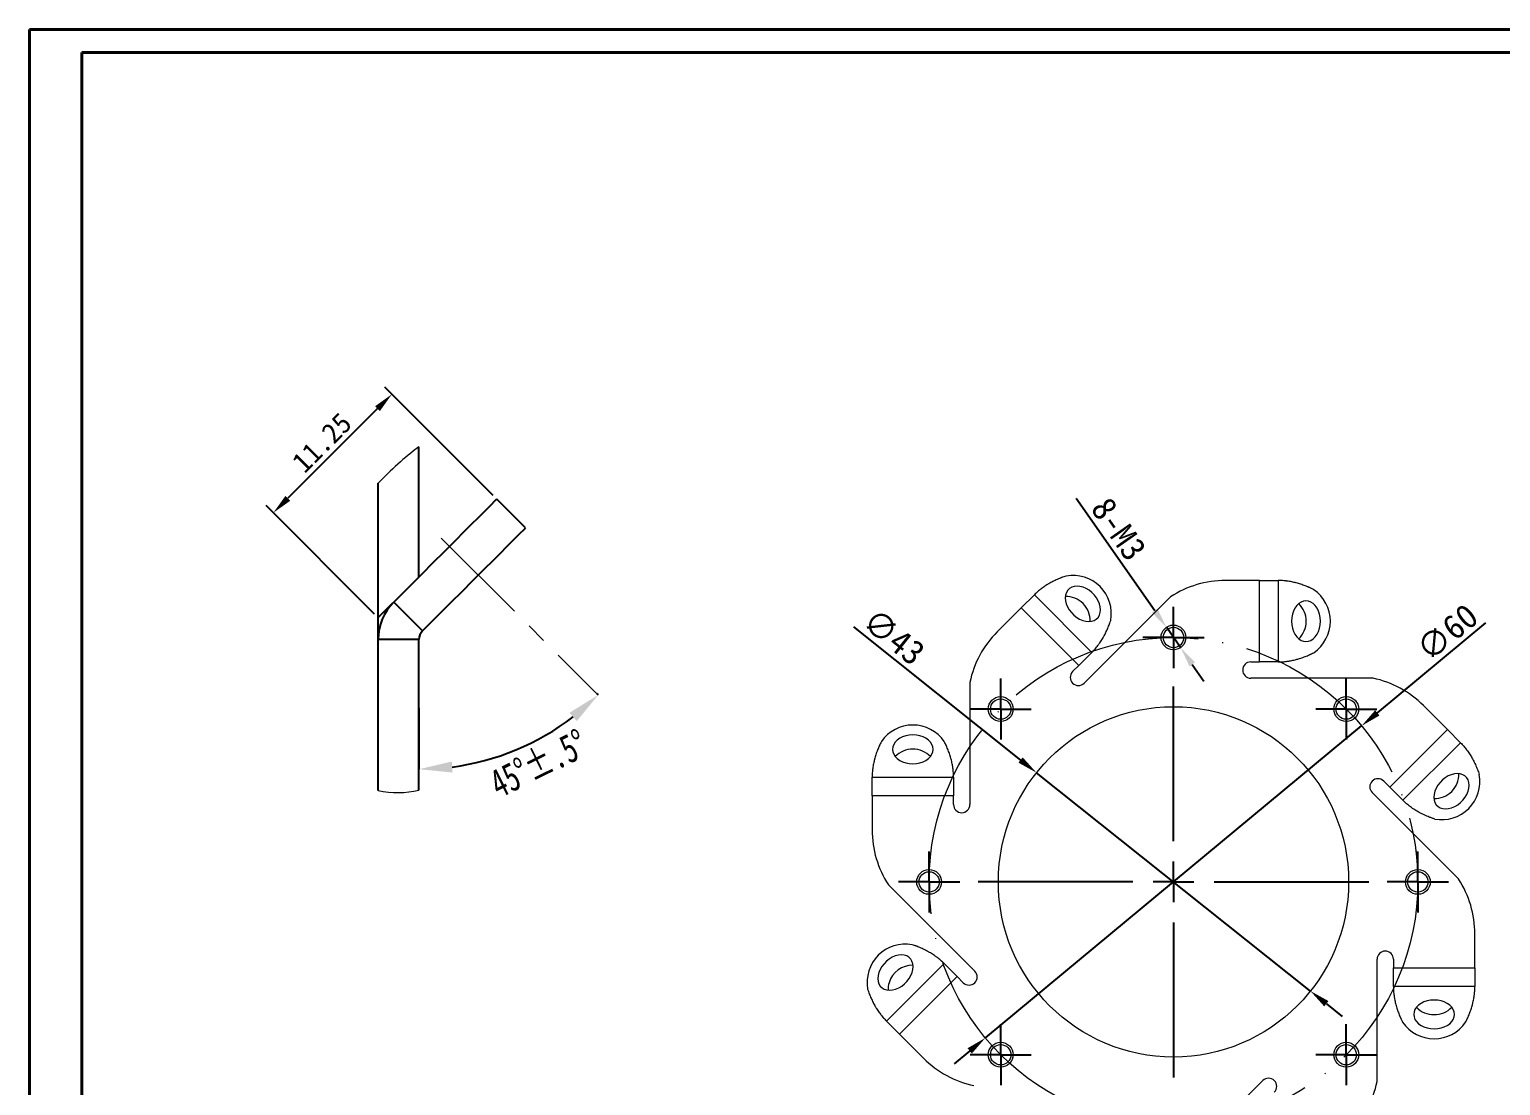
# Model space of a CAD drawing. Header units: millimetres. Extents: x 33 to 1129, y -1950 to 193.
# Drawn here: x 815.8 to 996.4, y -1685 to -1555.4 of the extents above; entities that cross this region are included whole.
import ezdxf

# ---------------------------------------------------------------- set-up
doc = ezdxf.new("R2010")
doc.units = ezdxf.units.MM
doc.linetypes.add('ACAD_ISO04W100', pattern=[30, 24, -3, 0, -3])
doc.linetypes.add('CENTERX2', pattern=[20.32, 12.7, -2.54, 2.54, -2.54])
doc.layers.add('10', color=7, linetype='Continuous')
doc.layers.add('9', color=7, linetype='Continuous')
doc.layers.add('中心线', color=6, linetype='ACAD_ISO04W100', lineweight=0)
doc.layers.add('尺寸线', color=100, linetype='Continuous', lineweight=5)
doc.styles.add('SLDTEXTSTYLE4', font='TXT', dxfattribs={"width": 0.7})
doc.dimstyles.new('Annotative', dxfattribs={"dimscale": 0, "dimtxt": 2.5, "dimasz": 2.5, "dimexe": 1.25, "dimexo": 0.625, "dimtad": 1, "dimtxsty": 'Standard', "dimcen": 2.5, "dimadec": 0, "dimazin": 0, "dimtfac": 1, "dimtmove": 0, "dimatfit": 3, "dimfxl": 1, "dimarcsym": 0})
doc.dimstyles.new('ISO-25', dxfattribs={"dimtxt": 2.5, "dimasz": 2.5, "dimexe": 1.25, "dimexo": 0.625, "dimtad": 1, "dimtxsty": 'Standard', "dimcen": 2.5, "dimadec": 0, "dimazin": 0, "dimtfac": 1, "dimtmove": 0, "dimatfit": 3, "dimfxl": 1, "dimarcsym": 0})
doc.dimstyles.new('SLDDIMSTYLE5', dxfattribs={"dimtxt": 3.5, "dimasz": 4.08, "dimexe": 0, "dimexo": 0.0625, "dimgap": 0.875, "dimtad": 2, "dimdec": 4, "dimlfac": 0.5, "dimzin": 12, "dimdsep": 46, "dimtxsty": 'SLDTEXTSTYLE4', "dimsah": 1, "dimcen": 0.09, "dimazin": 3, "dimtol": 1, "dimtp": 0.5, "dimtm": 0.5, "dimtfac": 1, "dimtofl": 0, "dimtmove": 0, "dimatfit": 3, "dimfxl": 1, "dimfrac": 2, "dimtolj": 1, "dimtzin": 0, "dimarcsym": 0})

# ---------------------------------------------------------------- blocks, each defined once
blk = doc.blocks.new('*D45')
at = {"layer": '10', "color": 0, "lineweight": -2, "transparency": 16777216}
for p, q in [((885.37, -1636.87), (885.6, -1637.1)), ((863.6, -1638.67), (863.6, -1646.21))]:
    blk.add_line(p, q, dxfattribs=at)
blk.add_arc((863.6, -1615.1), 31.11, 277.5194, 307.4806, dxfattribs=at)
at = {"layer": '10', "color": 0, "transparency": 16777216}
for points in [[(882.08, -1639.28), (882.98, -1640.3), (885.6, -1637.1)], [(867.72, -1646.62), (867.63, -1645.27), (863.6, -1646.21)]]:
    blk.add_solid(points, dxfattribs=at)
at = {"layer": 'Defpoints', "color": 0, "transparency": 16777216}
for p in [(866.33, -1617.83), (863.6, -1630.28), (885.32, -1636.82), (863.6, -1638.6), (871.65, -1645.15)]:
    blk.add_point(p, dxfattribs=at)
at = {"layer": '10', "color": 0, "transparency": 16777216, "insert": (871.9, -1646.68), "char_height": 3.5, "attachment_point": 1, "rotation": 26.2642, "style": 'SLDTEXTSTYLE4'}
blk.add_mtext('\\A1;45°±.5°', dxfattribs=at)
blk = doc.blocks.new('SW_CENTERMARKSYMBOL_0')
at = {"layer": '10', "color": 0}
for p, q in [((0, 12.5), (0, 18.75)), ((0, 0), (0, 12.5)), ((-12.5, 0), (-18.75, 0)), ((0, 0), (-12.5, 0)), ((0, 0), (0, -12.5)), ((0, 0), (12.5, 0)), ((12.5, 0), (18.75, 0)), ((0, -12.5), (0, -18.75))]:
    blk.add_line(p, q, dxfattribs=at)
blk = doc.blocks.new('SW_CENTERMARKSYMBOL_1')
at = {"layer": '10', "color": 0}
for p, q in [((0, 12.5), (0, 18.75)), ((0, 0), (0, 12.5)), ((-12.5, 0), (-18.75, 0)), ((0, 0), (-12.5, 0)), ((0, 0), (0, -12.5)), ((0, 0), (12.5, 0)), ((12.5, 0), (18.75, 0)), ((0, -12.5), (0, -18.75))]:
    blk.add_line(p, q, dxfattribs=at)
blk = doc.blocks.new('SW_CENTERMARKSYMBOL_2')
at = {"layer": '10', "color": 0}
for p, q in [((0, 12.5), (0, 18.75)), ((0, 0), (0, 12.5)), ((-12.5, 0), (-18.75, 0)), ((0, 0), (-12.5, 0)), ((0, 0), (0, -12.5)), ((0, 0), (12.5, 0)), ((12.5, 0), (18.75, 0)), ((0, -12.5), (0, -18.75))]:
    blk.add_line(p, q, dxfattribs=at)
blk = doc.blocks.new('SW_CENTERMARKSYMBOL_3')
at = {"layer": '10', "color": 0}
for p, q in [((0, 12.5), (0, 18.75)), ((0, 0), (0, 12.5)), ((-12.5, 0), (-18.75, 0)), ((0, 0), (-12.5, 0)), ((0, 0), (0, -12.5)), ((0, 0), (12.5, 0)), ((12.5, 0), (18.75, 0)), ((0, -12.5), (0, -18.75))]:
    blk.add_line(p, q, dxfattribs=at)
blk = doc.blocks.new('SW_CENTERMARKSYMBOL_5')
at = {"layer": '10', "color": 0}
for p, q in [((0, 12.5), (0, 18.75)), ((0, 0), (0, 12.5)), ((-12.5, 0), (-18.75, 0)), ((0, 0), (-12.5, 0)), ((0, 0), (0, -12.5)), ((0, 0), (12.5, 0)), ((12.5, 0), (18.75, 0)), ((0, -12.5), (0, -18.75))]:
    blk.add_line(p, q, dxfattribs=at)
blk = doc.blocks.new('SW_CENTERMARKSYMBOL_6')
at = {"layer": '10', "color": 0}
for p, q in [((0, 12.5), (0, 18.75)), ((0, 0), (0, 12.5)), ((-12.5, 0), (-18.75, 0)), ((0, 0), (-12.5, 0)), ((0, 0), (0, -12.5)), ((0, 0), (12.5, 0)), ((12.5, 0), (18.75, 0)), ((0, -12.5), (0, -18.75))]:
    blk.add_line(p, q, dxfattribs=at)
blk = doc.blocks.new('SW_CENTERMARKSYMBOL_7')
at = {"layer": '10', "color": 0}
for p, q in [((0, 12.5), (0, 18.75)), ((0, 0), (0, 12.5)), ((-12.5, 0), (-18.75, 0)), ((0, 0), (-12.5, 0)), ((0, 0), (0, -12.5)), ((0, 0), (12.5, 0)), ((12.5, 0), (18.75, 0)), ((0, -12.5), (0, -18.75))]:
    blk.add_line(p, q, dxfattribs=at)
blk = doc.blocks.new('SW_CENTERMARKSYMBOL_8')
at = {"layer": '10', "color": 0}
for p, q in [((0, 25), (0, 120)), ((0, 0), (0, 12.5)), ((-25, 0), (-120, 0)), ((0, 0), (-12.5, 0)), ((0, 0), (0, -12.5)), ((0, 0), (12.5, 0)), ((25, 0), (120, 0)), ((0, -25), (0, -120))]:
    blk.add_line(p, q, dxfattribs=at)
blk = doc.blocks.new('*D57')
at = {"layer": 'Defpoints', "color": 0, "transparency": 16777216}
for p in [(939.42, -1646.64), (973.05, -1673.44)]:
    blk.add_point(p, dxfattribs=at)
at = {"layer": '尺寸线', "color": 0, "lineweight": -2, "transparency": 16777216}
for p, q in [((916.96, -1628.74), (937.46, -1645.08)), ((973.05, -1673.44), (939.42, -1646.64)), ((975, -1675), (976.96, -1676.56))]:
    blk.add_line(p, q, dxfattribs=at)
at = {"layer": '尺寸线', "color": 0, "transparency": 16777216}
for points in [[(937.72, -1644.76), (937.2, -1645.41), (939.42, -1646.64)], [(975.26, -1674.67), (974.74, -1675.32), (973.05, -1673.44)]]:
    blk.add_solid(points, dxfattribs=at)
at = {"layer": '尺寸线', "color": 0, "transparency": 16777216, "insert": (921.9, -1629.96), "char_height": 3, "attachment_point": 5, "rotation": 321.4485}
blk.add_mtext('∅43', dxfattribs=at)
blk = doc.blocks.new('*D58')
at = {"layer": 'Defpoints', "color": 0, "transparency": 16777216}
for p in [(955.36, -1628.79), (957.11, -1631.29)]:
    blk.add_point(p, dxfattribs=at)
at = {"layer": '尺寸线', "color": 0, "lineweight": -2, "transparency": 16777216}
for p, q in [((944.27, -1612.93), (953.93, -1626.74)), ((957.11, -1631.29), (955.36, -1628.79)), ((958.54, -1633.34), (959.97, -1635.39))]:
    blk.add_line(p, q, dxfattribs=at)
at = {"layer": '尺寸线', "color": 0, "transparency": 16777216}
for points in [[(954.27, -1626.5), (953.59, -1626.98), (955.36, -1628.79)], [(958.88, -1633.1), (958.2, -1633.58), (957.11, -1631.29)]]:
    blk.add_solid(points, dxfattribs=at)
at = {"layer": '尺寸线', "color": 0, "transparency": 16777216, "insert": (949.52, -1616.73), "char_height": 3, "attachment_point": 5, "rotation": 304.9545}
blk.add_mtext('8-M3', dxfattribs=at)
blk = doc.blocks.new('*D60')
at = {"layer": 'Defpoints', "color": 0, "transparency": 16777216}
for p in [(979.33, -1640.89), (933.14, -1679.19)]:
    blk.add_point(p, dxfattribs=at)
at = {"layer": '尺寸线', "color": 0, "lineweight": -2, "transparency": 16777216}
for p, q in [((994.56, -1628.26), (981.25, -1639.3)), ((933.14, -1679.19), (979.33, -1640.89)), ((931.21, -1680.79), (929.29, -1682.38))]:
    blk.add_line(p, q, dxfattribs=at)
at = {"layer": '尺寸线', "color": 0, "transparency": 16777216}
for points in [[(980.99, -1638.98), (981.52, -1639.62), (979.33, -1640.89)], [(930.95, -1680.46), (931.48, -1681.11), (933.14, -1679.19)]]:
    blk.add_solid(points, dxfattribs=at)
at = {"layer": '尺寸线', "color": 0, "transparency": 16777216, "insert": (989.84, -1629.42), "char_height": 3, "attachment_point": 5, "rotation": 39.6627}
blk.add_mtext('∅60', dxfattribs=at)
blk = doc.blocks.new('*D69')
at = {"color": 0, "lineweight": -2, "transparency": 16777216}
for p, q in [((872.71, -1612.61), (859.4, -1599.3)), ((858.51, -1601.95), (847.5, -1612.96)), ((858.16, -1627.16), (844.85, -1613.85))]:
    blk.add_line(p, q, dxfattribs=at)
at = {"color": 0, "transparency": 16777216}
for points in [[(858.22, -1601.65), (858.81, -1602.24), (860.28, -1600.18)], [(847.2, -1612.67), (847.79, -1613.26), (845.73, -1614.73)]]:
    blk.add_solid(points, dxfattribs=at)
at = {"layer": 'Defpoints', "color": 0, "transparency": 16777216}
for p in [(873.15, -1613.05), (845.73, -1614.73), (858.6, -1627.6)]:
    blk.add_point(p, dxfattribs=at)
at = {"color": 0, "transparency": 16777216, "insert": (851.68, -1606.13), "char_height": 2.5, "attachment_point": 5, "rotation": 45}
blk.add_mtext('11.25', dxfattribs=at)

msp = doc.modelspace()

# ---------------------------------------------------------------- linework, layer by layer
at = {"color": 7, "linetype": 'Continuous', "lineweight": 25}
for p, q in [((863.6024, -1622.60362), (863.6024, -1606.62491)), ((858.6024, -1624.39956), (858.6024, -1611.11407)), ((876.68749, -1616.5896), (873.15196, -1613.05407)), ((866.67711, -1619.52891), (867.98793, -1618.21809)), ((867.98793, -1618.21809), (869.2836, -1616.92242)), ((865.35958, -1620.84644), (866.67711, -1619.52891)), ((864.03197, -1622.17405), (865.35958, -1620.84644)), ((862.26566, -1623.94036), (864.03197, -1622.17405)), ((858.6024, -1627.60362), (862.26566, -1623.94036)), ((858.6024, -1625.4618), (858.6024, -1624.39956)), ((858.6024, -1630.28491), (858.6024, -1625.4618)), ((864.03389, -1629.2432), (860.49836, -1625.70766)), ((863.6024, -1630.28491), (858.6024, -1630.28491)), ((858.6024, -1638.60362), (858.6024, -1630.28491)), ((863.6024, -1638.60362), (863.6024, -1630.28491)), ((858.6024, -1648.83969), (858.6024, -1638.60362)), ((863.6024, -1648.77094), (863.6024, -1638.60362))]:
    msp.add_line(p, q, dxfattribs=at)
at = {"color": 7, "linetype": 'Continuous', "lineweight": 15}
for p, q in [((966.78549, -1623.0419), (962.62613, -1623.0419)), ((966.78549, -1633.0419), (966.78549, -1623.0419)), ((966.78549, -1623.0419), (969.07411, -1623.0419)), ((969.07411, -1623.0419), (969.07411, -1633.0419)), ((937.53186, -1626.4174), (939.15016, -1624.7991)), ((939.15016, -1624.7991), (946.22123, -1631.87016)), ((955.8761, -1625.04372), (945.2695, -1635.65032)), ((937.53186, -1626.4174), (934.59076, -1629.35851)), ((944.60293, -1633.48846), (937.53186, -1626.4174)), ((946.22123, -1631.87016), (944.60293, -1633.48846)), ((943.85529, -1634.23611), (944.60293, -1633.48846)), ((965.72816, -1633.0419), (966.78549, -1633.0419)), ((969.07411, -1633.0419), (966.78549, -1633.0419)), ((931.23327, -1635.547), (931.23327, -1650.547)), ((980.72816, -1635.0419), (965.72816, -1635.0419)), ((989.85777, -1641.3405), (986.91666, -1638.39939)), ((982.7867, -1648.41156), (989.85777, -1641.3405)), ((989.85777, -1641.3405), (991.47607, -1642.9588)), ((991.47607, -1642.9588), (984.405, -1650.02986)), ((919.23327, -1649.48967), (919.23327, -1647.20105)), ((919.23327, -1647.20105), (929.23327, -1647.20105)), ((929.23327, -1647.20105), (929.23327, -1649.48967)), ((982.03906, -1647.66392), (982.7867, -1648.41156)), ((984.405, -1650.02986), (982.7867, -1648.41156)), ((929.23327, -1649.48967), (919.23327, -1649.48967)), ((919.23327, -1649.48967), (919.23327, -1653.64903)), ((929.23327, -1650.547), (929.23327, -1649.48967)), ((991.23144, -1659.68474), (980.62484, -1649.07813)), ((921.23509, -1660.39906), (931.84169, -1671.00566)), ((993.23327, -1670.59412), (993.23327, -1666.43477)), ((920.99047, -1677.125), (928.06153, -1670.05393)), ((928.06153, -1670.05393), (929.67983, -1671.67223)), ((981.23327, -1684.53679), (981.23327, -1669.53679)), ((983.23327, -1669.53679), (983.23327, -1670.59412)), ((983.23327, -1670.59412), (993.23327, -1670.59412)), ((983.23327, -1672.88274), (983.23327, -1670.59412)), ((993.23327, -1670.59412), (993.23327, -1672.88274)), ((929.67983, -1671.67223), (922.60877, -1678.7433)), ((930.42748, -1672.41987), (929.67983, -1671.67223)), ((993.23327, -1672.88274), (983.23327, -1672.88274)), ((922.60877, -1678.7433), (920.99047, -1677.125)), ((922.60877, -1678.7433), (925.54987, -1681.68441)), ((956.59043, -1695.04007), (967.19703, -1684.43347))]:
    msp.add_line(p, q, dxfattribs=at)
at = {"color": 7, "linetype": 'Continuous', "lineweight": 25, "flags": 128}
for points in [[(869.2836, -1616.92242), (870.09912, -1616.1069), (870.84972, -1615.3563), (871.51764, -1614.68838), (872.08708, -1614.11894), (872.54459, -1613.66143), (872.87933, -1613.32669), (873.08339, -1613.12263), (873.15196, -1613.05407)], [(872.81913, -1620.45796), (873.63466, -1619.64243), (874.38525, -1618.89184), (875.05317, -1618.22392), (875.62262, -1617.65447), (876.08012, -1617.19697), (876.41486, -1616.86223), (876.61893, -1616.65816), (876.68749, -1616.5896)], [(864.03389, -1629.2432), (865.8012, -1627.47589), (867.56751, -1625.70958), (868.89511, -1624.38198), (870.21265, -1623.06444), (871.52347, -1621.75362), (872.81913, -1620.45796)]]:
    msp.add_lwpolyline(points, dxfattribs=at)
at = {"color": 7, "linetype": 'Continuous', "lineweight": 15, "flags": 128}
for points in [[(943.06818, -1625.91091), (943.22451, -1626.28687), (943.43811, -1626.6514), (943.7025, -1626.99344), (944.00963, -1627.30258), (944.35018, -1627.56944), (944.7138, -1627.78591), (945.08944, -1627.9454), (945.46569, -1628.04308), (945.83111, -1628.07597), (946.1746, -1628.04308), (946.48573, -1627.9454), (946.75504, -1627.78591), (946.97435, -1627.56944), (947.13699, -1627.30258), (947.23803, -1626.99344), (947.27439, -1626.6514), (947.24497, -1626.28687), (947.15066, -1625.91091), (946.99433, -1625.53495), (946.78073, -1625.17041), (946.51634, -1624.82838), (946.20921, -1624.51923), (945.86866, -1624.25237), (945.50504, -1624.03591), (945.1294, -1623.87641), (944.75316, -1623.77874), (944.38773, -1623.74584), (944.04424, -1623.77874), (943.73311, -1623.87641), (943.4638, -1624.03591), (943.24449, -1624.25237), (943.08185, -1624.51923), (942.98081, -1624.82838), (942.94445, -1625.17041), (942.97387, -1625.53495), (943.06818, -1625.91091)], [(970.73401, -1628.0419), (970.76086, -1628.47602), (970.84062, -1628.89695), (970.97084, -1629.2919), (971.14759, -1629.64887), (971.36548, -1629.95701), (971.61789, -1630.20696), (971.89716, -1630.39113), (972.1948, -1630.50392), (972.50177, -1630.5419), (972.80874, -1630.50392), (973.10639, -1630.39113), (973.38566, -1630.20696), (973.63807, -1629.95701), (973.85596, -1629.64887), (974.0327, -1629.2919), (974.16293, -1628.89695), (974.24268, -1628.47602), (974.26954, -1628.0419), (974.24268, -1627.60778), (974.16293, -1627.18685), (974.0327, -1626.7919), (973.85596, -1626.43493), (973.63807, -1626.12679), (973.38566, -1625.87683), (973.10639, -1625.69267), (972.80874, -1625.57988), (972.50177, -1625.5419), (972.1948, -1625.57988), (971.89716, -1625.69267), (971.61789, -1625.87683), (971.36548, -1626.12679), (971.14759, -1626.43493), (970.97084, -1626.7919), (970.84062, -1627.18685), (970.76086, -1627.60778), (970.73401, -1628.0419)], [(924.23327, -1645.54116), (924.66739, -1645.5143), (925.08832, -1645.43455), (925.48327, -1645.30432), (925.84024, -1645.12758), (926.14838, -1644.90969), (926.39833, -1644.65727), (926.5825, -1644.378), (926.69529, -1644.08036), (926.73327, -1643.77339), (926.69529, -1643.46642), (926.5825, -1643.16878), (926.39833, -1642.88951), (926.14838, -1642.63709), (925.84024, -1642.4192), (925.48327, -1642.24246), (925.08832, -1642.11223), (924.66739, -1642.03248), (924.23327, -1642.00562), (923.79915, -1642.03248), (923.37822, -1642.11223), (922.98327, -1642.24246), (922.6263, -1642.4192), (922.31816, -1642.63709), (922.0682, -1642.88951), (921.88403, -1643.16878), (921.77125, -1643.46642), (921.73327, -1643.77339), (921.77125, -1644.08036), (921.88403, -1644.378), (922.0682, -1644.65727), (922.31816, -1644.90969), (922.6263, -1645.12758), (922.98327, -1645.30432), (923.37822, -1645.43455), (923.79915, -1645.5143), (924.23327, -1645.54116)], [(988.32301, -1648.91805), (988.22871, -1649.29401), (988.19928, -1649.65855), (988.23564, -1650.00058), (988.33668, -1650.30973), (988.49933, -1650.57659), (988.71863, -1650.79305), (988.98794, -1650.95255), (989.29907, -1651.05022), (989.64257, -1651.08312), (990.00799, -1651.05022), (990.38424, -1650.95255), (990.75988, -1650.79305), (991.1235, -1650.57659), (991.46404, -1650.30973), (991.77118, -1650.00058), (992.03556, -1649.65855), (992.24917, -1649.29401), (992.4055, -1648.91805), (992.49981, -1648.54209), (992.52923, -1648.17756), (992.49287, -1647.83552), (992.39183, -1647.52638), (992.22918, -1647.25952), (992.00988, -1647.04305), (991.74057, -1646.88356), (991.42944, -1646.78588), (991.08594, -1646.75299), (990.72052, -1646.78588), (990.34427, -1646.88356), (989.96863, -1647.04305), (989.60502, -1647.25952), (989.26447, -1647.52638), (988.95733, -1647.83552), (988.69295, -1648.17756), (988.47934, -1648.54209), (988.32301, -1648.91805)], [(920.06104, -1671.16574), (919.96673, -1671.5417), (919.93731, -1671.90624), (919.97367, -1672.24827), (920.0747, -1672.55742), (920.23735, -1672.82428), (920.45666, -1673.04074), (920.72597, -1673.20024), (921.0371, -1673.29791), (921.38059, -1673.33081), (921.74601, -1673.29791), (922.12226, -1673.20024), (922.4979, -1673.04074), (922.86152, -1672.82428), (923.20207, -1672.55742), (923.5092, -1672.24827), (923.77358, -1671.90624), (923.98719, -1671.5417), (924.14352, -1671.16574), (924.23783, -1670.78978), (924.26725, -1670.42525), (924.23089, -1670.08321), (924.12985, -1669.77407), (923.96721, -1669.50721), (923.7479, -1669.29074), (923.47859, -1669.13125), (923.16746, -1669.03357), (922.82397, -1669.00068), (922.45854, -1669.03357), (922.0823, -1669.13125), (921.70666, -1669.29074), (921.34304, -1669.50721), (921.00249, -1669.77407), (920.69535, -1670.08321), (920.43097, -1670.42525), (920.21737, -1670.78978), (920.06104, -1671.16574)], [(988.23327, -1678.07817), (988.66739, -1678.05132), (989.08832, -1677.97156), (989.48327, -1677.84134), (989.84024, -1677.66459), (990.14838, -1677.4467), (990.39833, -1677.19429), (990.5825, -1676.91502), (990.69529, -1676.61737), (990.73327, -1676.3104), (990.69529, -1676.00344), (990.5825, -1675.70579), (990.39833, -1675.42652), (990.14838, -1675.17411), (989.84024, -1674.95622), (989.48327, -1674.77947), (989.08832, -1674.64925), (988.66739, -1674.56949), (988.23327, -1674.54264), (987.79915, -1674.56949), (987.37822, -1674.64925), (986.98327, -1674.77947), (986.6263, -1674.95622), (986.31816, -1675.17411), (986.0682, -1675.42652), (985.88403, -1675.70579), (985.77125, -1676.00344), (985.73327, -1676.3104), (985.77125, -1676.61737), (985.88403, -1676.91502), (986.0682, -1677.19429), (986.31816, -1677.4467), (986.6263, -1677.66459), (986.98327, -1677.84134), (987.37822, -1677.97156), (987.79915, -1678.05132), (988.23327, -1678.07817)]]:
    msp.add_lwpolyline(points, dxfattribs=at)
at = {"color": 7, "linetype": 'Continuous', "lineweight": 15}
for centre, radius in [((956.23327, -1630.0419), 1.525), ((956.23327, -1630.0419), 1.25), ((935.02006, -1638.82869), 1.525), ((935.02006, -1638.82869), 1.25), ((977.44647, -1638.82869), 1.525), ((977.44647, -1638.82869), 1.25), ((956.23327, -1660.0419), 21.5), ((926.23327, -1660.0419), 1.525), ((926.23327, -1660.0419), 1.25), ((986.23327, -1660.0419), 1.525), ((986.23327, -1660.0419), 1.25), ((935.02006, -1681.2551), 1.525), ((935.02006, -1681.2551), 1.25), ((977.44647, -1681.2551), 1.525), ((977.44647, -1681.2551), 1.25)]:
    msp.add_circle(centre, radius, dxfattribs=at)
at = {"color": 7, "linetype": 'Continuous', "lineweight": 18}
for centre, radius, start, end in [((886.80783, -1637.50002), 38.62337, 126.928167, 136.9089155), ((860.94558, -1637.39989), 11.67731, 258.4243777, 283.151093)]:
    msp.add_arc(centre, radius, start, end, dxfattribs=at)
at = {"color": 7, "linetype": 'Continuous', "lineweight": 15}
for centre, radius, start, end in [((943.89704, -1627.12329), 4.704, 349.7242897, 100.2757103), ((962.62613, -1635.42316), 12.38127, 90, 123.0370252), ((942.99799, -1628.02234), 3.01769, 359.155079, 90.844921), ((970.78721, -1628.0419), 4.704, 304.7242897, 55.2757103), ((969.48713, -1628.0419), 3.03771, 314.5425306, 45.4574694), ((943.34563, -1638.11338), 12.38127, 135, 168.0370252), ((944.5624, -1634.94321), 1, 135, 315), ((965.72816, -1634.0419), 1, 90, 270), ((978.16178, -1647.15426), 12.38127, 45, 78.0370252), ((924.23327, -1645.48796), 4.704, 34.7242897, 145.2757103), ((924.23327, -1646.78804), 3.03771, 44.5425306, 135.4574694), ((988.25299, -1646.80679), 3.01753, 269.1518506, 0.8481494), ((989.15187, -1647.70567), 4.704, 259.7242897, 10.2757103), ((981.33195, -1648.37103), 1, 45, 225), ((930.23327, -1650.547), 1, 180, 0), ((931.61453, -1653.64903), 12.38127, 180, 213.0370252), ((980.852, -1666.43477), 12.38127, 0, 33.0370252), ((923.31466, -1672.37812), 4.704, 79.7242897, 190.2757103), ((982.23327, -1669.53679), 1, 0, 180), ((924.24565, -1673.33501), 3.07523, 89.766003, 162.6068211), ((923.34241, -1673.13314), 2.15433, 160.5489349, 185.0206965), ((931.13458, -1671.71277), 1, 225, 45), ((988.1126, -1673.51238), 2.80063, 223.115338, 272.4693534), ((988.35393, -1673.51238), 2.80063, 267.5306466, 316.884662), ((988.23327, -1674.59584), 4.704, 214.7242897, 325.2757103), ((934.30475, -1672.92953), 12.38127, 225, 258.0370252), ((967.90414, -1685.14058), 1, 315, 135), ((969.1209, -1681.97041), 12.38127, 315, 348.0370252)]:
    msp.add_arc(centre, radius, start, end, dxfattribs=at)
at = {"color": 7, "linetype": 'Continuous', "lineweight": 25}
for centre, radius, start, end in [((865.07561, -1630.28491), 6.47321, 135.0000246, 179.9999795), ((865.0756, -1630.28491), 1.4732, 135.0000052, 179.9999414)]:
    msp.add_arc(centre, radius, start, end, dxfattribs=at)
at = {"color": 7, "linetype": 'Continuous', "lineweight": 15}
for points, knots in [([(943.05792, -1622.49474), (942.84642, -1622.56692), (942.66188, -1622.63318), (942.49446, -1622.69729), (942.48165, -1622.70221), (942.45903, -1622.71096), (942.44772, -1622.71535), (942.41381, -1622.72859), (942.39124, -1622.73748), (942.32359, -1622.76439), (942.2786, -1622.78262), (942.14394, -1622.8382), (942.0546, -1622.87643), (941.78786, -1622.99463), (941.61084, -1623.0786), (941.26925, -1623.2521), (941.10287, -1623.34243), (940.90041, -1623.4598), (940.85736, -1623.48516), (940.7748, -1623.53467), (940.73385, -1623.55964), (940.61195, -1623.63522), (940.53199, -1623.68649), (940.29601, -1623.84294), (940.14388, -1623.95079), (939.96022, -1624.09001), (939.92128, -1624.12003), (939.84687, -1624.17843), (939.81009, -1624.20781), (939.70103, -1624.29647), (939.63002, -1624.35629), (939.55204, -1624.42439), (939.54514, -1624.43043), (939.52944, -1624.44427), (939.52154, -1624.45127), (939.49768, -1624.47247), (939.48157, -1624.48691), (939.43266, -1624.53111), (939.39925, -1624.56177), (939.29661, -1624.65734), (939.22499, -1624.72583), (939.15016, -1624.7991)], [0, 0, 0, 0, 0.125, 0.125, 0.1328125, 0.1328125, 0.140625, 0.140625, 0.15625, 0.15625, 0.1875, 0.1875, 0.25, 0.25, 0.375, 0.375, 0.5, 0.5, 0.53125, 0.53125, 0.5625, 0.5625, 0.625, 0.625, 0.75, 0.75, 0.78125, 0.78125, 0.8125, 0.8125, 0.875, 0.875, 0.8828125, 0.8828125, 0.890625, 0.890625, 0.90625, 0.90625, 0.9375, 0.9375, 1, 1, 1, 1]), ([(973.46673, -1624.17567), (973.26614, -1624.07716), (973.0888, -1623.99352), (972.92509, -1623.92047), (972.91255, -1623.91489), (972.89037, -1623.90508), (972.87926, -1623.90019), (972.84593, -1623.88557), (972.82368, -1623.8759), (972.75682, -1623.84709), (972.71211, -1623.82817), (972.5776, -1623.77225), (972.48739, -1623.73611), (972.21519, -1623.63108), (972.03065, -1623.56529), (971.66642, -1623.44643), (971.4849, -1623.39265), (971.25875, -1623.33248), (971.21038, -1623.31998), (971.11699, -1623.2966), (971.07037, -1623.2853), (970.93074, -1623.25255), (970.83795, -1623.23226), (970.56045, -1623.17603), (970.37662, -1623.14471), (970.14831, -1623.11329), (970.09954, -1623.10698), (970.00564, -1623.09566), (969.95886, -1623.09043), (969.81904, -1623.07601), (969.72653, -1623.06809), (969.62324, -1623.0611), (969.61409, -1623.06051), (969.5932, -1623.05919), (969.58267, -1623.05854), (969.5508, -1623.05667), (969.5292, -1623.05549), (969.46336, -1623.05215), (969.41805, -1623.05021), (969.2779, -1623.04521), (969.17883, -1623.043), (969.07411, -1623.0419)], [0, 0, 0, 0, 0.125, 0.125, 0.1328125, 0.1328125, 0.140625, 0.140625, 0.15625, 0.15625, 0.1875, 0.1875, 0.25, 0.25, 0.375, 0.375, 0.5, 0.5, 0.53125, 0.53125, 0.5625, 0.5625, 0.625, 0.625, 0.75, 0.75, 0.78125, 0.78125, 0.8125, 0.8125, 0.875, 0.875, 0.8828125, 0.8828125, 0.890625, 0.890625, 0.90625, 0.90625, 0.9375, 0.9375, 1, 1, 1, 1]), ([(946.22123, -1631.87016), (946.29988, -1631.79007), (946.36474, -1631.72276), (946.41902, -1631.66481), (946.4238, -1631.6597), (946.43176, -1631.65116), (946.43574, -1631.64688), (946.44765, -1631.63405), (946.45558, -1631.62547), (946.4793, -1631.59968), (946.49505, -1631.58241), (946.54207, -1631.53037), (946.57313, -1631.49536), (946.72701, -1631.31878), (946.84392, -1631.17474), (946.98698, -1630.98589), (947.01379, -1630.94988), (947.06855, -1630.87511), (947.09571, -1630.83741), (947.17654, -1630.7233), (947.22955, -1630.64593), (947.38595, -1630.40988), (947.48671, -1630.24728), (947.60828, -1630.03751), (947.6307, -1629.99816), (947.67675, -1629.91604), (947.69956, -1629.87471), (947.7673, -1629.74988), (947.81157, -1629.66557), (947.94168, -1629.40935), (948.02483, -1629.23415), (948.18396, -1628.875), (948.25802, -1628.69556), (948.33098, -1628.50473), (948.33384, -1628.49722), (948.34109, -1628.47808), (948.34475, -1628.46836), (948.35586, -1628.4388), (948.36341, -1628.41853), (948.3865, -1628.35605), (948.40249, -1628.31216), (948.45221, -1628.17377), (948.48772, -1628.07257), (948.52559, -1627.96241)], [0, 0, 0, 0, 0.0625, 0.0625, 0.06640625, 0.06640625, 0.0703125, 0.0703125, 0.078125, 0.078125, 0.09375, 0.09375, 0.125, 0.125, 0.25, 0.25, 0.28125, 0.28125, 0.3125, 0.3125, 0.375, 0.375, 0.5, 0.5, 0.53125, 0.53125, 0.5625, 0.5625, 0.625, 0.625, 0.75, 0.75, 0.875, 0.875, 0.8828125, 0.8828125, 0.890625, 0.890625, 0.90625, 0.90625, 0.9375, 0.9375, 1, 1, 1, 1]), ([(969.07411, -1633.0419), (969.18636, -1633.04087), (969.27982, -1633.03914), (969.35917, -1633.03654), (969.36617, -1633.03631), (969.37784, -1633.0359), (969.38367, -1633.03569), (969.40117, -1633.03504), (969.41284, -1633.03458), (969.44786, -1633.03312), (969.4712, -1633.03204), (969.54125, -1633.02849), (969.58797, -1633.0257), (969.82164, -1633.00965), (970.00616, -1632.99047), (970.24085, -1632.95808), (970.28528, -1632.95157), (970.37686, -1632.93743), (970.42273, -1632.92998), (970.56057, -1632.90645), (970.65277, -1632.88922), (970.93027, -1632.8329), (971.11649, -1632.78918), (971.35079, -1632.7268), (971.39446, -1632.71483), (971.4851, -1632.68933), (971.53045, -1632.67623), (971.66661, -1632.63587), (971.75753, -1632.60755), (972.03071, -1632.51838), (972.21339, -1632.45329), (972.57987, -1632.31186), (972.75912, -1632.23733), (972.94565, -1632.15399), (972.95298, -1632.1507), (972.97165, -1632.14229), (972.98111, -1632.13802), (973.00986, -1632.12496), (973.02953, -1632.11597), (973.09004, -1632.08812), (973.13238, -1632.06839), (973.2654, -1632.00569), (973.36207, -1631.95924), (973.46673, -1631.90812)], [0, 0, 0, 0, 0.0625, 0.0625, 0.06640625, 0.06640625, 0.0703125, 0.0703125, 0.078125, 0.078125, 0.09375, 0.09375, 0.125, 0.125, 0.25, 0.25, 0.28125, 0.28125, 0.3125, 0.3125, 0.375, 0.375, 0.5, 0.5, 0.53125, 0.53125, 0.5625, 0.5625, 0.625, 0.625, 0.75, 0.75, 0.875, 0.875, 0.8828125, 0.8828125, 0.890625, 0.890625, 0.90625, 0.90625, 0.9375, 0.9375, 1, 1, 1, 1]), ([(920.36704, -1642.80843), (920.26852, -1643.00902), (920.18489, -1643.18636), (920.11183, -1643.35008), (920.10626, -1643.36261), (920.09645, -1643.3848), (920.09156, -1643.3959), (920.07694, -1643.42923), (920.06727, -1643.45149), (920.03846, -1643.51835), (920.01954, -1643.56305), (919.96362, -1643.69757), (919.92748, -1643.78777), (919.82245, -1644.05997), (919.75666, -1644.24452), (919.6378, -1644.60874), (919.58401, -1644.79026), (919.52385, -1645.01642), (919.51135, -1645.06479), (919.48797, -1645.15817), (919.47667, -1645.20479), (919.44392, -1645.34442), (919.42363, -1645.43722), (919.3674, -1645.71472), (919.33608, -1645.89854), (919.30466, -1646.12685), (919.29835, -1646.17562), (919.28703, -1646.26953), (919.2818, -1646.3163), (919.26738, -1646.45612), (919.25946, -1646.54863), (919.25247, -1646.65193), (919.25188, -1646.66107), (919.25056, -1646.68196), (919.24991, -1646.6925), (919.24804, -1646.72436), (919.24686, -1646.74596), (919.24352, -1646.8118), (919.24158, -1646.85711), (919.23658, -1646.99726), (919.23437, -1647.09634), (919.23327, -1647.20105)], [0, 0, 0, 0, 0.125, 0.125, 0.1328125, 0.1328125, 0.140625, 0.140625, 0.15625, 0.15625, 0.1875, 0.1875, 0.25, 0.25, 0.375, 0.375, 0.5, 0.5, 0.53125, 0.53125, 0.5625, 0.5625, 0.625, 0.625, 0.75, 0.75, 0.78125, 0.78125, 0.8125, 0.8125, 0.875, 0.875, 0.8828125, 0.8828125, 0.890625, 0.890625, 0.90625, 0.90625, 0.9375, 0.9375, 1, 1, 1, 1]), ([(929.23327, -1647.20105), (929.23224, -1647.08881), (929.23051, -1646.99534), (929.22791, -1646.91599), (929.22768, -1646.90899), (929.22727, -1646.89732), (929.22706, -1646.89149), (929.22641, -1646.87399), (929.22595, -1646.86232), (929.22449, -1646.82731), (929.22341, -1646.80396), (929.21986, -1646.73391), (929.21707, -1646.6872), (929.20102, -1646.45353), (929.18184, -1646.269), (929.14945, -1646.03431), (929.14294, -1645.98989), (929.1288, -1645.8983), (929.12135, -1645.85243), (929.09782, -1645.71459), (929.08059, -1645.62239), (929.02427, -1645.34489), (928.98055, -1645.15867), (928.91817, -1644.92438), (928.9062, -1644.8807), (928.8807, -1644.79007), (928.8676, -1644.74471), (928.82724, -1644.60855), (928.79892, -1644.51763), (928.70974, -1644.24446), (928.64466, -1644.06177), (928.50322, -1643.69529), (928.4287, -1643.51604), (928.34536, -1643.32951), (928.34207, -1643.32219), (928.33366, -1643.30352), (928.32939, -1643.29406), (928.31633, -1643.2653), (928.30734, -1643.24563), (928.27949, -1643.18512), (928.25976, -1643.14278), (928.19706, -1643.00977), (928.15061, -1642.9131), (928.09949, -1642.80843)], [0, 0, 0, 0, 0.0625, 0.0625, 0.06640625, 0.06640625, 0.0703125, 0.0703125, 0.078125, 0.078125, 0.09375, 0.09375, 0.125, 0.125, 0.25, 0.25, 0.28125, 0.28125, 0.3125, 0.3125, 0.375, 0.375, 0.5, 0.5, 0.53125, 0.53125, 0.5625, 0.5625, 0.625, 0.625, 0.75, 0.75, 0.875, 0.875, 0.8828125, 0.8828125, 0.890625, 0.890625, 0.90625, 0.90625, 0.9375, 0.9375, 1, 1, 1, 1]), ([(991.47607, -1642.9588), (991.54221, -1643.02632), (991.67484, -1643.16172), (991.8652, -1643.37431), (992.04988, -1643.59446), (992.22824, -1643.82282), (992.40044, -1644.05921), (992.56645, -1644.30369), (992.72627, -1644.55623), (992.8799, -1644.81684), (993.02734, -1645.08551), (993.16859, -1645.36226), (993.30365, -1645.64708), (993.43256, -1645.93995), (993.55515, -1646.24096), (993.67206, -1646.54974), (993.74417, -1646.76056), (993.78042, -1646.86655)], [0, 0, 0, 0, 0.0631937609, 0.1267243539, 0.1906308718, 0.2549517218, 0.3197245742, 0.3849863167, 0.4507730143, 0.5171198763, 0.5840612279, 0.6516304883, 0.7198601541, 0.7887817878, 0.8584260111, 0.9288225025, 1, 1, 1, 1]), ([(988.31275, -1652.33422), (988.19926, -1652.29534), (987.97363, -1652.21803), (987.64373, -1652.09203), (987.32273, -1651.95952), (987.0111, -1651.81974), (986.7087, -1651.67291), (986.41556, -1651.51896), (986.13169, -1651.3579), (985.85709, -1651.18974), (985.59174, -1651.01448), (985.33567, -1650.83211), (985.08882, -1650.64267), (984.8514, -1650.44596), (984.62264, -1650.24275), (984.47741, -1650.10069), (984.405, -1650.02986)], [0, 0, 0, 0, 0.0762314406, 0.1515686428, 0.2260470765, 0.2997034526, 0.3725757241, 0.444703082, 0.5161259434, 0.5868859327, 0.6570258545, 0.7265896578, 0.7956223923, 0.8641701544, 0.9322800254, 1, 1, 1, 1]), ([(928.06153, -1670.05393), (927.98144, -1669.97529), (927.91412, -1669.91042), (927.85618, -1669.85615), (927.85107, -1669.85137), (927.84253, -1669.8434), (927.83825, -1669.83943), (927.82542, -1669.82751), (927.81684, -1669.81959), (927.79105, -1669.79586), (927.77378, -1669.78012), (927.72174, -1669.73309), (927.68673, -1669.70203), (927.51015, -1669.54815), (927.36611, -1669.43124), (927.17725, -1669.28819), (927.14124, -1669.26138), (927.06648, -1669.20661), (927.02877, -1669.17945), (926.91467, -1669.09862), (926.8373, -1669.04561), (926.60125, -1668.88921), (926.43865, -1668.78845), (926.22888, -1668.66688), (926.18953, -1668.64447), (926.10741, -1668.59841), (926.06608, -1668.5756), (925.94125, -1668.50786), (925.85694, -1668.4636), (925.60072, -1668.33349), (925.42552, -1668.25033), (925.06637, -1668.0912), (924.88692, -1668.01715), (924.6961, -1667.94418), (924.68859, -1667.94133), (924.66944, -1667.93407), (924.65973, -1667.93041), (924.63017, -1667.9193), (924.6099, -1667.91175), (924.54742, -1667.88866), (924.50353, -1667.87268), (924.36514, -1667.82295), (924.26394, -1667.78744), (924.15378, -1667.74958)], [0, 0, 0, 0, 0.0625, 0.0625, 0.06640625, 0.06640625, 0.0703125, 0.0703125, 0.078125, 0.078125, 0.09375, 0.09375, 0.125, 0.125, 0.25, 0.25, 0.28125, 0.28125, 0.3125, 0.3125, 0.375, 0.375, 0.5, 0.5, 0.53125, 0.53125, 0.5625, 0.5625, 0.625, 0.625, 0.75, 0.75, 0.875, 0.875, 0.8828125, 0.8828125, 0.890625, 0.890625, 0.90625, 0.90625, 0.9375, 0.9375, 1, 1, 1, 1]), ([(918.68611, -1673.21725), (918.75829, -1673.42875), (918.82455, -1673.61329), (918.88866, -1673.78071), (918.89358, -1673.79351), (918.90233, -1673.81614), (918.90672, -1673.82745), (918.91996, -1673.86135), (918.92885, -1673.88393), (918.95576, -1673.95157), (918.97399, -1673.99657), (919.02957, -1674.13122), (919.0678, -1674.22056), (919.186, -1674.48731), (919.26997, -1674.66432), (919.44347, -1675.00591), (919.5338, -1675.1723), (919.65117, -1675.37475), (919.67653, -1675.4178), (919.72604, -1675.50036), (919.75101, -1675.54132), (919.82659, -1675.66321), (919.87785, -1675.74317), (920.03431, -1675.97916), (920.14216, -1676.13128), (920.28138, -1676.31494), (920.3114, -1676.35389), (920.3698, -1676.42829), (920.39917, -1676.46507), (920.48784, -1676.57413), (920.54766, -1676.64515), (920.61576, -1676.72313), (920.6218, -1676.73002), (920.63564, -1676.74572), (920.64264, -1676.75363), (920.66384, -1676.77748), (920.67828, -1676.79359), (920.72248, -1676.84251), (920.75314, -1676.87592), (920.84871, -1676.97855), (920.9172, -1677.05017), (920.99047, -1677.125)], [0, 0, 0, 0, 0.125, 0.125, 0.1328125, 0.1328125, 0.140625, 0.140625, 0.15625, 0.15625, 0.1875, 0.1875, 0.25, 0.25, 0.375, 0.375, 0.5, 0.5, 0.53125, 0.53125, 0.5625, 0.5625, 0.625, 0.625, 0.75, 0.75, 0.78125, 0.78125, 0.8125, 0.8125, 0.875, 0.875, 0.8828125, 0.8828125, 0.890625, 0.890625, 0.90625, 0.90625, 0.9375, 0.9375, 1, 1, 1, 1]), ([(983.23327, -1672.88274), (983.23429, -1672.99499), (983.23603, -1673.08845), (983.23862, -1673.1678), (983.23885, -1673.1748), (983.23926, -1673.18647), (983.23947, -1673.1923), (983.24012, -1673.20981), (983.24058, -1673.22148), (983.24204, -1673.25649), (983.24312, -1673.27983), (983.24667, -1673.34988), (983.24946, -1673.3966), (983.26552, -1673.63027), (983.2847, -1673.81479), (983.31708, -1674.04948), (983.32359, -1674.09391), (983.33773, -1674.18549), (983.34519, -1674.23136), (983.36871, -1674.3692), (983.38594, -1674.4614), (983.44226, -1674.7389), (983.48599, -1674.92512), (983.54836, -1675.15942), (983.56033, -1675.20309), (983.58583, -1675.29373), (983.59893, -1675.33908), (983.6393, -1675.47525), (983.66761, -1675.56616), (983.75679, -1675.83934), (983.82187, -1676.02202), (983.96331, -1676.38851), (984.03783, -1676.56776), (984.12117, -1676.75428), (984.12446, -1676.76161), (984.13287, -1676.78028), (984.13715, -1676.78974), (984.1502, -1676.81849), (984.15919, -1676.83816), (984.18704, -1676.89867), (984.20678, -1676.94101), (984.26947, -1677.07403), (984.31592, -1677.1707), (984.36704, -1677.27536)], [0, 0, 0, 0, 0.0625, 0.0625, 0.06640625, 0.06640625, 0.0703125, 0.0703125, 0.078125, 0.078125, 0.09375, 0.09375, 0.125, 0.125, 0.25, 0.25, 0.28125, 0.28125, 0.3125, 0.3125, 0.375, 0.375, 0.5, 0.5, 0.53125, 0.53125, 0.5625, 0.5625, 0.625, 0.625, 0.75, 0.75, 0.875, 0.875, 0.8828125, 0.8828125, 0.890625, 0.890625, 0.90625, 0.90625, 0.9375, 0.9375, 1, 1, 1, 1]), ([(992.09949, -1677.27536), (992.19801, -1677.07477), (992.28164, -1676.89743), (992.3547, -1676.73372), (992.36027, -1676.72118), (992.37008, -1676.699), (992.37497, -1676.68789), (992.38959, -1676.65456), (992.39926, -1676.63231), (992.42807, -1676.56545), (992.44699, -1676.52074), (992.50291, -1676.38623), (992.53905, -1676.29602), (992.64409, -1676.02382), (992.70988, -1675.83928), (992.82874, -1675.47505), (992.88252, -1675.29353), (992.94268, -1675.06738), (992.95518, -1675.01901), (992.97856, -1674.92562), (992.98986, -1674.87901), (993.02261, -1674.73937), (993.0429, -1674.64658), (993.09914, -1674.36908), (993.13045, -1674.18525), (993.16187, -1673.95694), (993.16818, -1673.90818), (993.1795, -1673.81427), (993.18473, -1673.76749), (993.19916, -1673.62768), (993.20707, -1673.53516), (993.21406, -1673.43187), (993.21466, -1673.42272), (993.21598, -1673.40183), (993.21662, -1673.3913), (993.2185, -1673.35943), (993.21968, -1673.33784), (993.22301, -1673.27199), (993.22495, -1673.22668), (993.22995, -1673.08653), (993.23216, -1672.98746), (993.23327, -1672.88274)], [0, 0, 0, 0, 0.125, 0.125, 0.1328125, 0.1328125, 0.140625, 0.140625, 0.15625, 0.15625, 0.1875, 0.1875, 0.25, 0.25, 0.375, 0.375, 0.5, 0.5, 0.53125, 0.53125, 0.5625, 0.5625, 0.625, 0.625, 0.75, 0.75, 0.78125, 0.78125, 0.8125, 0.8125, 0.875, 0.875, 0.8828125, 0.8828125, 0.890625, 0.890625, 0.90625, 0.90625, 0.9375, 0.9375, 1, 1, 1, 1])]:
    msp.add_open_spline(points, degree=3, knots=knots, dxfattribs=at)
at = {"layer": '10', "linetype": 'CENTERX2', "lineweight": 18}
msp.add_line((866.33382, -1617.83248), (885.3249, -1636.82356), dxfattribs=at)
at = {"layer": '9', "color": 7, "lineweight": 40}
for p, q in [((1128.80903, -1555.40458), (815.77467, -1555.40458)), ((815.77467, -1555.40458), (815.77467, -1776.81912)), ((822.21189, -1558.22987), (1126.17788, -1558.22987)), ((822.21189, -1558.22987), (822.21189, -1774.18637))]:
    msp.add_line(p, q, dxfattribs=at)
at = {"layer": '中心线'}
msp.add_circle((956.23327, -1660.0419), 30, dxfattribs=at)

# ---------------------------------------------------------------- block references
at = {"layer": '中心线', "xscale": -0.2, "yscale": 0.2, "zscale": 0.2}
for name, p in [('SW_CENTERMARKSYMBOL_0', (956.23327, -1630.0419)), ('SW_CENTERMARKSYMBOL_7', (935.02006, -1638.82869)), ('SW_CENTERMARKSYMBOL_8', (956.23327, -1660.0419)), ('SW_CENTERMARKSYMBOL_1', (977.44647, -1638.82869)), ('SW_CENTERMARKSYMBOL_6', (926.23327, -1660.0419)), ('SW_CENTERMARKSYMBOL_2', (986.23327, -1660.0419)), ('SW_CENTERMARKSYMBOL_5', (935.02006, -1681.2551)), ('SW_CENTERMARKSYMBOL_3', (977.44647, -1681.2551))]:
    msp.add_blockref(name, p, dxfattribs=at)

# ---------------------------------------------------------------- dimensions: what is measured, and where the dimension line sits
dim = msp.add_aligned_dim(p1=(873.15196, -1613.05407), p2=(858.6024, -1627.60362), distance=-18.2052, text='11.25', dimstyle='ISO-25')
dim.commit()
dim.dimension.update_dxf_attribs({"geometry": '*D69', "text_midpoint": (851.67833, -1606.12999)})
at = {"layer": '10'}
dim = msp.add_angular_dim_2l(base=(871.65443, -1645.15163), line1=((863.6024, -1638.60362), (863.6024, -1630.28491)), line2=((866.33382, -1617.83248), (885.3249, -1636.82356)), dimstyle='SLDDIMSTYLE5', dxfattribs=at)
dim.commit()
dim.dimension.update_dxf_attribs({"geometry": '*D45', "text_midpoint": (877.36919, -1642.99994), "dimtype": 162})
at = {"layer": '尺寸线'}
dim = msp.add_diameter_dim_2p(p1=(957.10698, -1631.2918), p2=(955.35955, -1628.792), text='8-M3', dimstyle='Annotative', override={"dimtxt": 3}, dxfattribs=at)
dim.commit()
dim.dimension.update_dxf_attribs({"geometry": '*D58', "text_midpoint": (947.78151, -1617.95112), "dimtype": 163})
for p1, p2, picture, middle in [((933.13883, -1679.18992), (979.32771, -1640.89387), '*D60', (991.19148, -1631.0574)), ((973.0473, -1673.44109), (939.41923, -1646.64271), '*D57', (920.57511, -1631.62573))]:
    dim = msp.add_diameter_dim_2p(p1=p1, p2=p2, dimstyle='Annotative', override={"dimtxt": 3}, dxfattribs=at)
    dim.commit()
    dim.dimension.update_dxf_attribs({"geometry": picture, "text_midpoint": middle, "dimtype": 163})

doc.saveas('drawing.dxf')
